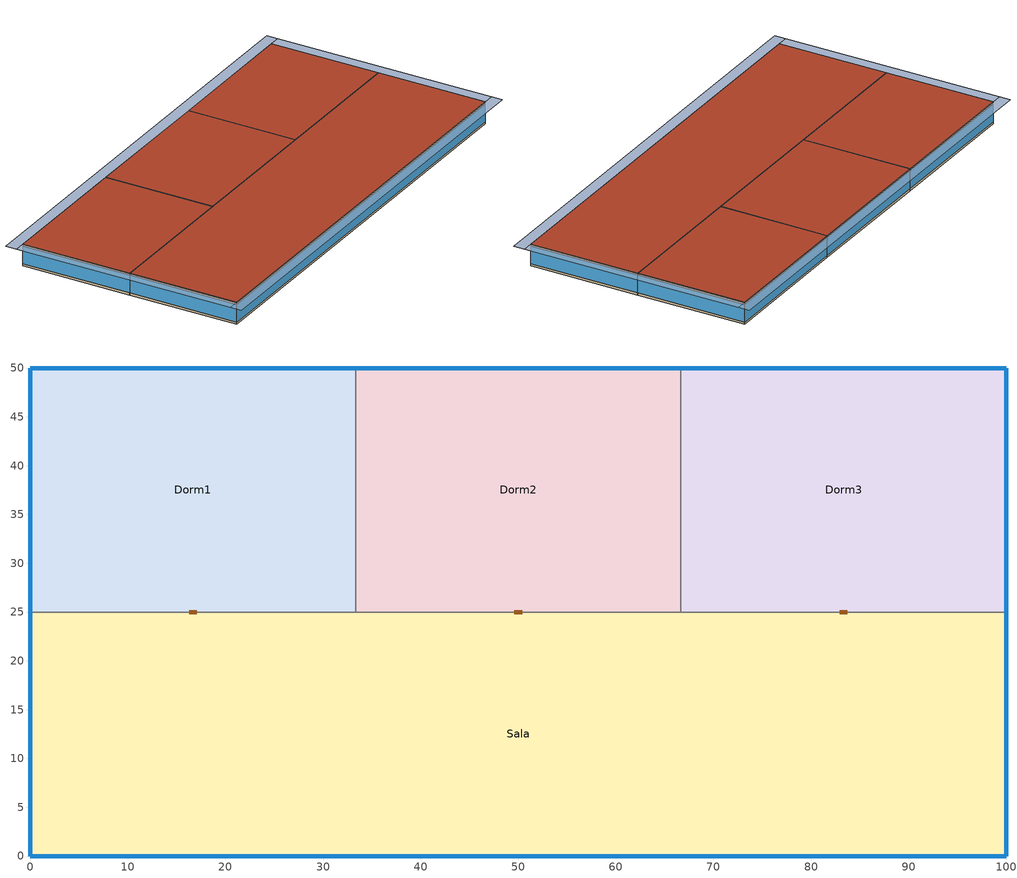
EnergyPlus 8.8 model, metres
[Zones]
Dorm1
 floor outside (PisoCeramica): 33.33,50 33.33,25 0,25 0,50 z30
 wall outside (Parede33): 33.33,50 0,50 0,25 z30:35
 wall to Sala (Parede Interna): 0,25 33.33,25 z30:35
 wall to Dorm2 (Parede Interna): 33.33,25 33.33,50 z30:35
 window (Vid1): 33.33,50 0,50 / 0,50 0,25 z30.5:34.5
 door inside (Porta): 16.27,25 17.07,25 z30:32.1
 roof outside (InteriorCeiling): 0,50 0,25 33.33,25 33.33,50 z35
Dorm2
 floor outside (PisoCeramica): 66.67,50 66.67,25 33.33,25 33.33,50 z30
 wall outside (Parede33): 66.67,50 33.33,50 z30:35
 wall to Sala (Parede Interna): 33.33,25 66.67,25 z30:35
 wall to Dorm3 (Parede Interna): 66.67,25 66.67,50 z30:35
 window (Vid1): 66.67,50 33.33,50 z30.5:34.5
 door inside (Porta): 49.6,25 50.4,25 z30:32.1
 roof outside (InteriorCeiling): 33.33,50 33.33,25 66.67,25 66.67,50 z35
Dorm3
 floor outside (PisoCeramica): 100,50 100,25 66.67,25 66.67,50 z30
 wall outside (Parede33): 100,25 100,50 66.67,50 z30:35
 wall to Sala (Parede Interna): 66.67,25 100,25 z30:35
 window (Vid1): 100,25 100,50 / 100,50 66.67,50 z30.5:34.5
 door inside (Porta): 82.93,25 83.73,25 z30:32.1
 roof outside (InteriorCeiling): 66.67,50 66.67,25 100,25 100,50 z35
Sala
 floor outside (PisoCeramica): 100,25 100,0 0,0 0,25 z30
 wall outside (Parede33): 0,25 0,0 100,0 100,25 z30:35
 window (Vid1): 0,25 0,0 / 0,0 100,0 / 100,0 100,25 z30.5:34.5
 roof outside (InteriorCeiling): 0,25 0,0 100,0 100,25 z35
shading: 102.5,0 102.5,50 100,50 100,0 z35; 0,50 0,0 -2.5,0 -2.5,50 z35; 102.5,52.5 102.5,50 -2.5,50 -2.5,52.5 z35; 102.5,0 102.5,-2.5 -2.5,-2.5 -2.5,0 z35
[Building]
caso_0009.idf: North Axis {deg}=0; Terrain=City; Loads Convergence Tolerance Value=0.5; Temperature Convergence Tolerance Value {deltaC}=0.5; Solar Distribution=FullInteriorAndExterior
[SizingPeriod:WeatherFileDays]
ano: Begin Month=1; Begin Day of Month=1; End Month=12; End Day of Month=31; Day of Week for Start Day=Monday; Use Weather File Daylight Saving Period=No; Use Weather File Rain and Snow Indicators=No
[Site:GroundTemperature:BuildingSurface]
20, 20, 20, 20, 20, 20, 20, 20, 20, 20, 20, 20
[Site:GroundReflectance]
0.2, 0.2, 0.2, 0.2, 0.2, 0.2, 0.2, 0.2, 0.2, 0.2, 0.2, 0.2
[Material] Thermal Absorptance=0.9
Name | Roughness | Thickness {m} | Conductivity {W/m-K} | Density {kg/m3} | Specific Heat {J/kg-K} | Solar Absorptance | Visible Absorptance
RevestExt | Rough | 0.025 | 1.15 | 2000 | 1000 | 0.9 | 0.9
RevestInt | Rough | 0.025 | 1.15 | 2000 | 1000 | 0.4 | 0.4
Tij8Furos2.24 | Rough | 0.033 | 0.9 | 1103 | 920 | 0.7 | 0.7
EPS1mm | MediumRough | 0.001 | 0.035 | 30 | 1400 | 0.8 | 0.8
ConcParInt10cm | Rough | 0.1 | 1.75 | 2500 | 1000 | 0.3 | 0.3
ConcCob10cm | Rough | 0.1 | 1.75 | 2500 | 1000 | 0.9 | 0.9
LajeMista12cm | Rough | 0.095 | 1.05 | 1087 | 920 | 0.8 | 0.8
PortaMadInt3cm | Rough | 0.03 | 0.15 | 650 | 2300 | 0.4 | 0.4
PisoCer10mm | MediumSmooth | 0.01 | 0.9 | 1600 | 920 | 0.4 | 0.4
PisoArgam2.5cm | Rough | 0.025 | 1.15 | 2000 | 1000 | 0.7 | 0.7
[Material:AirGap]
CamaraFluxoHoriz0.16: Thermal Resistance {m2-K/W}=0.16
[WindowMaterial:Glazing]
VidroSHGC38: Optical Data Type=SpectralAverage; Thickness {m}=0.006; Solar Transmittance at Normal Incidence=0.32; Front Side Solar Reflectance at Normal Incidence=0.48; Back Side Solar Reflectance at Normal Incidence=0.51; Visible Transmittance at Normal Incidence=0.37; Front Side Visible Reflectance at Normal Incidence=0.35; Back Side Visible Reflectance at Normal Incidence=0.34; Infrared Transmittance at Normal Incidence=0; Front Side Infrared Hemispherical Emissivity=0.84; Back Side Infrared Hemispherical Emissivity=0.84; Conductivity {W/m-K}=0.9
[WindowMaterial:Blind]
Veneziana PVC: Slat Orientation=Horizontal; Slat Width {m}=0.06; Slat Separation {m}=0.062; Slat Thickness {m}=0.01; Slat Angle {deg}=0; Slat Conductivity {W/m-K}=0.21; Slat Beam Solar Transmittance=0; Front Side Slat Beam Solar Reflectance=0.8; Back Side Slat Beam Solar Reflectance=0.8; Slat Diffuse Solar Transmittance=0; Front Side Slat Diffuse Solar Reflectance=0.8; Back Side Slat Diffuse Solar Reflectance=0.8; Slat Beam Visible Transmittance=0; Front Side Slat Beam Visible Reflectance=0.8; Back Side Slat Beam Visible Reflectance=0.8; Slat Diffuse Visible Transmittance=0; Front Side Slat Diffuse Visible Reflectance=0.8; Back Side Slat Diffuse Visible Reflectance=0.8; Slat Infrared Hemispherical Transmittance=0; Front Side Slat Infrared Hemispherical Emissivity=0.9; Back Side Slat Infrared Hemispherical Emissivity=0.9; Blind to Glass Distance {m}=0.05; Blind Top Opening Multiplier=0; Blind Bottom Opening Multiplier=0; Blind Left Side Opening Multiplier=0; Blind Right Side Opening Multiplier=0; Maximum Slat Angle {deg}=180
[Construction]
Parede Interna: RevestInt, Tij8Furos2.24, CamaraFluxoHoriz0.16, Tij8Furos2.24, RevestInt
InteriorCeiling: ConcCob10cm
Porta: PortaMadInt3cm
Vid1: VidroSHGC38
Parede33: RevestExt, EPS1mm, ConcParInt10cm
PisoCeramica: LajeMista12cm, PisoArgam2.5cm, PisoCer10mm
[WindowProperty:ShadingControl] Shading Type=ExteriorBlind; Shading Control Type=AlwaysOff; Setpoint {W/m2, W or deg C}=24; Shading Control Is Scheduled=Yes; Glare Control Is Active=No; Shading Device Material=Veneziana PVC; Type of Slat Angle Control for Blinds=FixedSlatAngle
Name | Schedule
Veneziana_D1 | Veneziana_Dorm1
Veneziana_D2 | Veneziana_Dorm2
Veneziana_D3 | Veneziana_Dorm3
Veneziana_Sala | Veneziana_Sala
[Zone]
Dorm1; Dorm2; Dorm3: 25, 30, 1
Sala: 0, 30, 1
[People] Number of People Calculation Method=People; Fraction Radiant=0.5
Name | Zone or ZoneList | Number of People Schedule | Number of People | Activity Level Schedule
Dormitorio1 | Dorm1 | OcupDorm | 2 | AtivDorm
Dormitorio2 | Dorm2 | OcupDorm | 2 | AtivDorm
Dormitorio3 | Dorm3 | OcupDorm | 2 | AtivDorm
Sala | Sala | OcupSala | 4 | AtivSala
[Lights]
Sala: Zone or ZoneList=Sala; Schedule=IlumSala; Design Level Calculation Method=Watts/Area; Watts per Zone Floor Area {W/m2}=5; Return Air Fraction=0; Fraction Radiant=0.42; Fraction Visible=0.18; Fraction Replaceable=0
[ElectricEquipment]
Sala: Zone or ZoneList=Sala; Schedule=EquipSala; Design Level Calculation Method=EquipmentLevel; Design Level {W}=120; Fraction Latent=0; Fraction Radiant=0.5; Fraction Lost=0
[HVACTemplate:Thermostat]
Termostato: Constant Heating Setpoint {C}=18; Constant Cooling Setpoint {C}=23
[HVACTemplate:Zone:IdealLoadsAirSystem] Template Thermostat=Termostato; Maximum Heating Supply Air Temperature {C}=50; Minimum Cooling Supply Air Temperature {C}=13; Maximum Heating Supply Air Humidity Ratio {kgWater/kgDryAir}=0.0156; Minimum Cooling Supply Air Humidity Ratio {kgWater/kgDryAir}=0.0077; Heating Limit=NoLimit; Cooling Limit=NoLimit; Dehumidification Control Type=ConstantSensibleHeatRatio; Cooling Sensible Heat Ratio=0.7; Dehumidification Setpoint {percent}=60; Humidification Control Type=None; Humidification Setpoint {percent}=30; Outdoor Air Method=None; Outdoor Air Flow Rate per Person {m3/s}=0.0075; Demand Controlled Ventilation Type=None; Outdoor Air Economizer Type=NoEconomizer; Heat Recovery Type=None; Sensible Heat Recovery Effectiveness=0.7; Latent Heat Recovery Effectiveness=0.65
Name | System Availability Schedule
Dorm1 | HVAC_Dorm1
Dorm2 | HVAC_Dorm2
Dorm3 | HVAC_Dorm3
Sala | HVAC_Sala
[EnergyManagementSystem:Sensor]
Name | Output:Variable or Output:Meter Index Key | Output:Variable or Output:Meter
Temp_Dorm1 | Dorm1 | Zone Operative Temperature
Temp_Dorm2 | Dorm2 | Zone Operative Temperature
Temp_Dorm3 | Dorm3 | Zone Operative Temperature
Temp_Sala | Sala | Zone Operative Temperature
Ocup_Dorm1 | Dormitorio1 | People Occupant Count
Ocup_Dorm2 | Dormitorio2 | People Occupant Count
Ocup_Dorm3 | Dormitorio3 | People Occupant Count
Ocup_Sala | Sala | People Occupant Count
Temp_Ext | Environment | Site Outdoor Air Drybulb Temperature
Tar_D1 | Dorm1 | Zone Mean Air Temperature
Tar_D2 | Dorm2 | Zone Mean Air Temperature
Tar_D3 | Dorm3 | Zone Mean Air Temperature
Sensor_HVACD1 | HVAC_Dorm1 | Schedule Value
Sensor_HVACD2 | HVAC_Dorm2 | Schedule Value
Sensor_HVACD3 | HVAC_Dorm3 | Schedule Value
Sensor_HVACSALA | HVAC_Sala | Schedule Value
[EnergyManagementSystem:Actuator] Actuated Component Type=Schedule:Constant; Actuated Component Control Type=Schedule Value
Name | Actuated Component Unique
Controle_HVAC_Dorm1 | HVAC_Dorm1
Controle_VN_Dorm1 | VN_Dorm1
Controle_HVAC_Dorm2 | HVAC_Dorm2
Controle_VN_Dorm2 | VN_Dorm2
Controle_HVAC_Dorm3 | HVAC_Dorm3
Controle_VN_Dorm3 | VN_Dorm3
Controle_HVAC_Sala | HVAC_Sala
Controle_VN_Sala | VN_Sala
Controle_Veneziana_Dorm1 | Veneziana_Dorm1
Controle_Veneziana_Dorm2 | Veneziana_Dorm2
Controle_Veneziana_Dorm3 | Veneziana_Dorm3
Controle_Veneziana_Sala | Veneziana_Sala
[EnergyManagementSystem:ProgramCallingManager]
Meu Controle HVAC: BeginTimestepBeforePredictor; CompDorm1Ativo; CompDorm2Ativo; CompDorm3Ativo; CompSalaAtivo
[EnergyManagementSystem:Program]
CompDorm1Ativo: SET Temp_Conf = ((Temp_Dorm1 >= 26) || (Temp_Dorm1 <= 16)); IF (Ocup_Dorm1 > 0) && (Temp_Conf == 1); Set Controle_HVAC_Dorm1 = 1; Set Controle_VN_Dorm1 = 0; Set Controle_Veneziana_Dorm1 = 1; ELSEIF ((Ocup_Dorm1 > 0) && (Sensor_HVACD1 > 0)); Set Controle_HVAC_Dorm1 = 1; Set Controle_VN_Dorm1 = 0; Set Controle_Veneziana_Dorm1 = 1; ELSEIF ((Ocup_Sala > 0) || (Ocup_Dorm1 > 0)); Set Controle_HVAC_Dorm1 = 0; IF ((Temp_Ext<Tar_D1) && (Temp_Ext>19)); Set Controle_VN_Dorm1 = 1; Set Controle_Veneziana_Dorm1 = 0; ELSEIF ((Temp_Ext>Tar_D1) && (Temp_Ext>19)); Set Controle_VN_Dorm1 = 0; Set Controle_Veneziana_Dorm1 = 1; ELSEIF (Temp_Ext<19); Set Controle_VN_Dorm1 = 0; Set Controle_Veneziana_Dorm1 = 1; ENDIF; ELSEIF (Ocup_Dorm1 == 0) && (Ocup_Sala == 0); Set Controle_HVAC_Dorm1 = 0; Set Controle_VN_Dorm1 = 0; Set Controle_Veneziana_Dorm1 = 1; ENDIF
CompDorm2Ativo: SET Temp_Conf = ((Temp_Dorm2 >= 26) || (Temp_Dorm2 <= 16)); IF (Ocup_Dorm2 > 0) && (Temp_Conf == 1); Set Controle_HVAC_Dorm2 = 1; Set Controle_VN_Dorm2 = 0; Set Controle_Veneziana_Dorm2 = 1; ELSEIF ((Ocup_Dorm2 > 0) && (Sensor_HVACD2 > 0)); Set Controle_HVAC_Dorm2 = 1; Set Controle_VN_Dorm2 = 0; Set Controle_Veneziana_Dorm2 = 1; ELSEIF ((Ocup_Sala > 0) || (Ocup_Dorm2 > 0)); Set Controle_HVAC_Dorm2 = 0; IF ((Temp_Ext<Tar_D2) && (Temp_Ext>19)); Set Controle_VN_Dorm2 = 1; Set Controle_Veneziana_Dorm2 = 0; ELSEIF ((Temp_Ext>Tar_D2) && (Temp_Ext>19)); Set Controle_VN_Dorm2 = 0; Set Controle_Veneziana_Dorm2 = 1; ELSEIF (Temp_Ext<19); Set Controle_VN_Dorm2 = 0; Set Controle_Veneziana_Dorm2 = 1; ENDIF; ELSEIF (Ocup_Dorm2 == 0) && (Ocup_Sala == 0); Set Controle_HVAC_Dorm2 = 0; Set Controle_VN_Dorm2 = 0; Set Controle_Veneziana_Dorm2 = 1; ENDIF
CompDorm3Ativo: SET Temp_Conf = ((Temp_Dorm3 >= 26) || (Temp_Dorm3 <= 16)); IF (Ocup_Dorm3 > 0) && (Temp_Conf == 1); Set Controle_HVAC_Dorm3 = 1; Set Controle_VN_Dorm3 = 0; Set Controle_Veneziana_Dorm3 = 1; ELSEIF ((Ocup_Dorm3 > 0) && (Sensor_HVACD3 > 0)); Set Controle_HVAC_Dorm3 = 1; Set Controle_VN_Dorm3 = 0; Set Controle_Veneziana_Dorm3 = 1; ELSEIF ((Ocup_Sala > 0) || (Ocup_Dorm3 > 0)); Set Controle_HVAC_Dorm3 = 0; IF ((Temp_Ext<Tar_D3) && (Temp_Ext>19)); Set Controle_VN_Dorm3 = 1; Set Controle_Veneziana_Dorm3 = 0; ELSEIF ((Temp_Ext>Tar_D3) && (Temp_Ext>19)); Set Controle_VN_Dorm3 = 0; Set Controle_Veneziana_Dorm3 = 1; ELSEIF (Temp_Ext<19); Set Controle_VN_Dorm3 = 0; Set Controle_Veneziana_Dorm3 = 1; ENDIF; ELSEIF (Ocup_Dorm3 == 0) && (Ocup_Sala == 0); Set Controle_HVAC_Dorm3 = 0; Set Controle_VN_Dorm3 = 0; Set Controle_Veneziana_Dorm3 = 1; ENDIF
CompSalaAtivo: SET Temp_Conf = ((Temp_Sala >= 26) || (Temp_Sala <= 16)); IF ((Ocup_Sala > 0) && (Temp_Conf == 1)); Set Controle_HVAC_Sala = 1; Set Controle_VN_Sala = 0; Set Controle_Veneziana_Sala = 1; ELSEIF ((Ocup_Sala > 0) && (Sensor_HVACSALA > 0)); Set Controle_HVAC_Sala = 1; Set Controle_VN_Sala = 0; Set Controle_Veneziana_Sala = 1; ELSEIF (Ocup_Sala > 0); IF ((Temp_Ext<Tar_D2) && (Temp_Ext>19)); Set Controle_HVAC_Sala = 0; Set Controle_VN_Sala = 1; Set Controle_Veneziana_Sala = 0; ELSEIF ((Temp_Ext>Tar_D2) && (Temp_Ext>19)); Set Controle_HVAC_Sala = 0; Set Controle_VN_Sala = 0; Set Controle_Veneziana_Sala = 1; ELSEIF (Temp_Ext<19); Set Controle_HVAC_Sala = 0; Set Controle_VN_Sala = 0; Set Controle_Veneziana_Sala = 1; ENDIF; ELSEIF (Ocup_Sala == 0); Set Controle_HVAC_Sala = 0; Set Controle_VN_Sala = 0; Set Controle_Veneziana_Sala = 1; ENDIF
[Schedule:Compact]
OcupSala: Through: 12/31, For: AllDays, Until: 14:00, 0, Until: 18:00, .5, Until: 22:00, 1, Until: 24:00, 0
OcupDorm: Through: 12/31, For: AllDays, Until:  8:00, 1, Until: 22:00, 0, Until: 24:00, 1
IlumSala: Through: 12/31, For: AllDays, Until: 16:00, 0, Until: 22:00, 1, Until: 24:00, 0
AtivSala: Through: 12/31, For:AllDays, Until: 24:00, 108
AtivDorm: Through: 12/31, For:AllDays, Until: 24:00, 81
EquipSala: Through: 12/31, For:AllDays, Until: 14:00, 0, Until: 22:00, 1, Until: 24:00, 0
[Schedule:Constant]
HVAC_Sala; HVAC_Dorm1; HVAC_Dorm2; HVAC_Dorm3; Veneziana_Dorm1; Veneziana_Dorm2; Veneziana_Dorm3; Veneziana_Sala: On_Off, 0
VN_Sala; VN_Dorm1; VN_Dorm2; VN_Dorm3: On_Off, 1
[AirflowNetwork:MultiZone:Component:DetailedOpening] Air Mass Flow Coefficient When Opening is Closed {kg/s-m}=0.001; Air Mass Flow Exponent When Opening is Closed=0.66; Extra Crack Length or Height of Pivoting Axis {m}=0; Number of Sets of Opening Factor Data=2; Opening Factor 1=0; Discharge Coefficient for Opening Factor 1=0.001; Width Factor for Opening Factor 1=0; Height Factor for Opening Factor 1=1; Start Height Factor for Opening Factor 1=0; Opening Factor 2=1; Discharge Coefficient for Opening Factor 2=0.65; Height Factor for Opening Factor 2=1; Start Height Factor for Opening Factor 2=0
Name | Type of Rectangular Large Vertical Opening (LVO) | Width Factor for Opening Factor 2
Porta | NonPivoted | 1
Janela | HorizontallyPivoted | 0.5
[AirflowNetwork:MultiZone:Zone] Ventilation Control Mode=Constant
Name | Venting Availability Schedule
Dorm1 | VN_Dorm1
Dorm2 | VN_Dorm2
Dorm3 | VN_Dorm3
Sala | VN_Sala
[AirflowNetwork:MultiZone:Surface]
Name | Leakage Component | Window/Door Opening Factor, or Crack Factor | Ventilation Control Mode
JanDO; JanDL; JanDN1; JanDN2; JanDN3; JanSO; JanSL; JanSS | Janela | 0.5 | ZoneLevel
PortaD1; PortaD2; PortaD3; PortaS1; PortaS2; PortaS3 | Porta | 1 | novent
[AirflowNetwork:SimulationControl]
VentNat-caso_0009.idf: AirflowNetwork Control=MultizoneWithoutDistribution; Height Selection for Local Wind Pressure Calculation=Highrise; Convergence Acceleration Limit=90; Azimuth Angle of Long Axis of Building {deg}=0.5
